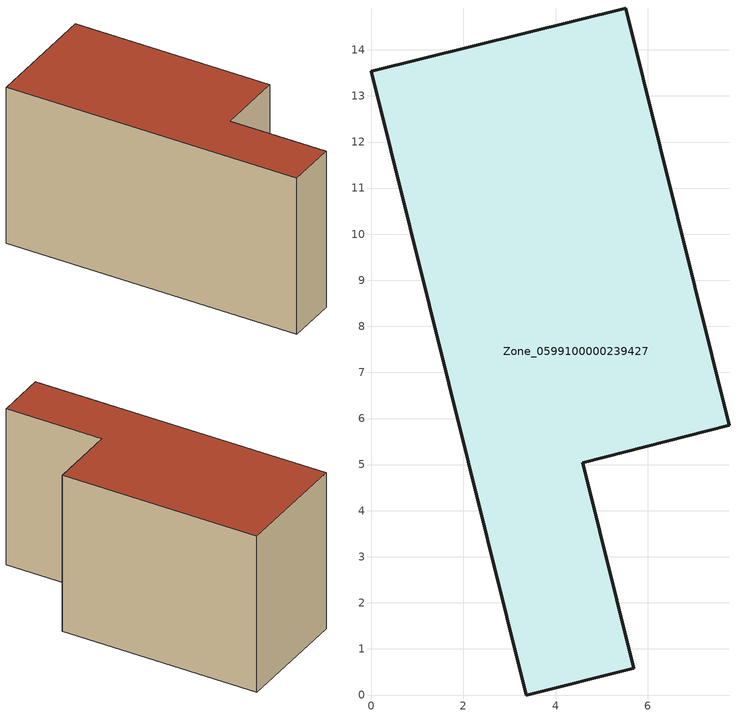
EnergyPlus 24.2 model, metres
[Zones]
Zone_0599100000239427
 floor ground (C_G): 0,13.54 5.52,14.91 7.77,5.85 4.59,5.04 5.7,0.58 3.37,0 z0
 wall outside (C_F): 3.37,0 5.7,0.58 4.59,5.04 7.77,5.85 5.52,14.91 0,13.54 3.37,0 z0:7.66
 roof outside (C_R): 5.52,14.91 0,13.54 3.37,0 5.7,0.58 4.59,5.04 7.77,5.85 z7.66
[BUILDING]
Pand.0599100000239427: North Axis=0; Terrain=City; Loads Convergence Tolerance Value=0.04; Temperature Convergence Tolerance Value=0.4; Solar Distribution=FullExterior; Maximum Number of Warmup Days=25; Minimum Number of Warmup Days=1
[Site:Location]
Rotterdam.The.Hague.AP_ZH_NLD Design_Conditions: Latitude=51.96; Longitude=4.45; Time Zone=1; Elevation=-4.5
[SITE:GROUNDTEMPERATURE:BUILDINGSURFACE]
18, 18, 18, 18, 18, 18, 18, 18, 18, 18, 18, 18
[MATERIAL] Thermal Absorptance=0.9; Solar Absorptance=0.7; Visible Absorptance=0.7
Name | Roughness | Thickness | Conductivity | Density | Specific Heat
G.TC.1975-1991 | MediumSmooth | 0.15 | 0.288461 | 540 | 1210
F.TC.1975-1991 | Rough | 0.3 | 0.230769 | 1920 | 840
R.TC.1975-1991 | MediumRough | 0.2 | 0.153846 | 1500 | 1000
[CONSTRUCTION]
C_G: G.TC.1975-1991
C_F: F.TC.1975-1991
C_R: R.TC.1975-1991
[ZONE]
Zone_0599100000239427: Type=1; Multiplier=1; Ceiling Height=Autocalculate; Volume=Autocalculate; Floor Area=autocalculate; Part of Total Floor Area=Yes
[ZONEINFILTRATION:DESIGNFLOWRATE]
Infil_Zone_0599100000239427: Zone or ZoneList or Space or SpaceList=Zone_0599100000239427; Schedule=AlwaysOn; Design Flow Rate Calculation Method=Flow/Area; Flow Rate per Floor Area=0.003; Constant Term Coefficient=1; Temperature Term Coefficient=0; Velocity Term Coefficient=0; Velocity Squared Term Coefficient=0
[HVACTEMPLATE:ZONE:IDEALLOADSAIRSYSTEM]
Zone_0599100000239427: Maximum Heating Supply Air Temperature=50; Minimum Cooling Supply Air Temperature=13; Maximum Heating Supply Air Humidity Ratio=0.0156; Minimum Cooling Supply Air Humidity Ratio=0.0077; Heating Limit=NoLimit; Cooling Limit=NoLimit; Dehumidification Control Type=ConstantSensibleHeatRatio; Cooling Sensible Heat Ratio=0.7; Dehumidification Setpoint=60; Humidification Control Type=None; Humidification Setpoint=30; Outdoor Air Method=None; Outdoor Air Flow Rate per Person=0.00944; Outdoor Air Flow Rate per Zone Floor Area=0; Outdoor Air Flow Rate per Zone=0; Demand Controlled Ventilation Type=None; Outdoor Air Economizer Type=NoEconomizer; Heat Recovery Type=None; Sensible Heat Recovery Effectiveness=0.7; Latent Heat Recovery Effectiveness=0.65
[ZONECONTROL:THERMOSTAT]
ThermostatControl_Zone_0599100000239427: Zone or ZoneList=Zone_0599100000239427; Control Type Schedule=DualSetpointControlType; Control 1=Thermostat_Zone_0599100000239427; Temperature Difference Between Cutout And Setpoint=0
[THERMOSTATSETPOINT:DUALSETPOINT]
Thermostat_Zone_0599100000239427: Heating Setpoint Temperature Schedule=HeatingSetpoint_Zone_0599100000239427; Cooling Setpoint Temperature Schedule=CoolingSetpoint_Zone_0599100000239427
[SCHEDULE:COMPACT]
HeatingSetpoint_Zone_0599100000239427: Through: 12/31, For: AllDays, Until: 24:00, 21
CoolingSetpoint_Zone_0599100000239427: Through: 12/31, For: AllDays, Until: 24:00, 24
DualSetpointControlType: Through: 12/31, For: AllDays, Until: 24:00, 4
AlwaysOn: Through: 12/31, For: AllDays, Until: 24:00, 1
